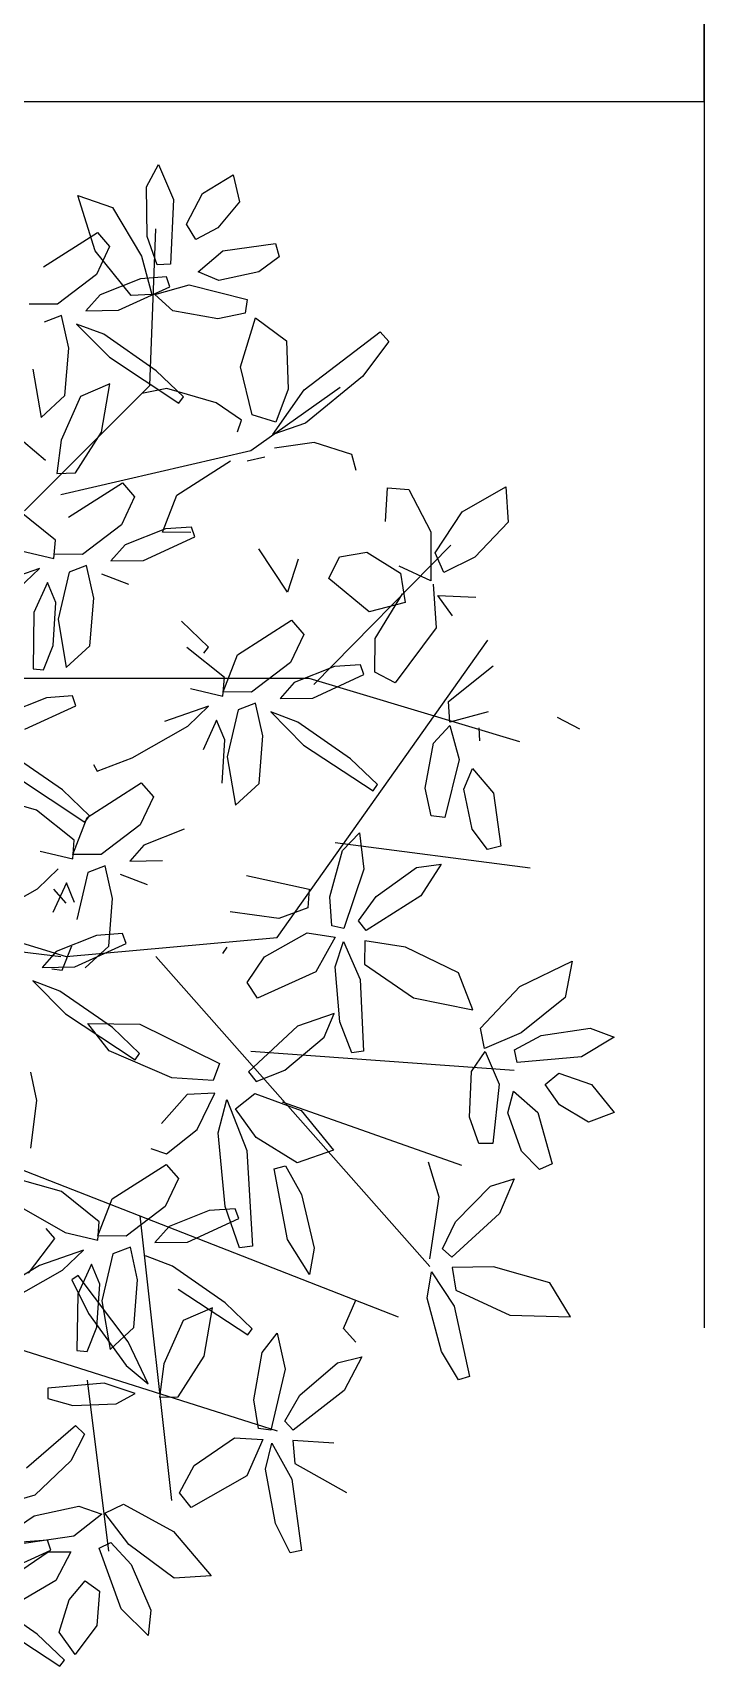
# Model space of a CAD drawing. Header units: inches. Extents: x -28 to 837, y -22 to 590.
# Drawn here: x 694.89 to 708.06, y 295.6 to 327.63 of the extents above; entities that cross this region are included whole.
import ezdxf

# ---------------------------------------------------------------- set-up
doc = ezdxf.new("R2010")
doc.units = ezdxf.units.IN
doc.header["$MEASUREMENT"] = 0

# ---------------------------------------------------------------- blocks, each defined once
blk = doc.blocks.new('tree')
at = {"color": 62}
for p, q in [((897.3, 1943.9), (931.2, 2006.9)), ((931.2, 2006.9), (973.6, 1908.2)), ((898.6, 1803.2), (897.3, 1943.9)), ((1055.3, 1925.3), (1142.5, 1977.6)), ((1142.5, 1977.6), (1160.1, 1901.6)), ((752.2, 1762.6), (702.5, 1919.5)), ((702.5, 1919.5), (801.1, 1885.7)), ((973.6, 1908.2), (964.9, 1725.2)), ((1010.4, 1838.2), (1055.3, 1925.3)), ((1160.1, 1901.6), (1099.2, 1827.7)), ((801.1, 1885.7), (883, 1747.9)), ((605.4, 1717.3), (758.1, 1814.8)), ((758.1, 1814.8), (792.6, 1774.9)), ((927.8, 1723.2), (898.6, 1803.2)), ((1037, 1795.5), (1010.4, 1838.2)), ((1099.2, 1827.7), (1037, 1795.5)), ((792.6, 1774.9), (755.3, 1695.6)), ((1043, 1704), (1112.7, 1763.4)), ((1112.7, 1763.4), (1262.4, 1783.8)), ((1262.4, 1783.8), (1272.6, 1746.1)), ((964.9, 1725.2), (927.8, 1723.2)), ((1272.6, 1746.1), (1214.8, 1703.2))]:
    blk.add_line(p, q, dxfattribs=at)
at = {"color": 44}
for p, q in [((906.7, 1382.2), (923.5, 1824.9)), ((551.8, 1027.4), (906.7, 1382.2)), ((655, 1073.2), (1191.9, 1198.5)), ((1370.9, 536.3), (1758.6, 930.1)), ((1266.5, -179.6), (1863, 661.6)), ((446.2, 554.2), (1356, 554.2)), ((1356, 554.2), (1952.5, 375.2)), ((1430.5, 88.9), (1982.4, 17.3)), ((-87, -3.5), (669.9, -233.3)), ((-129, -141), (655, -233.3)), ((669.9, -233.3), (1266.5, -179.6)), ((923.5, -233.3), (1699, -1110.2)), ((1191.9, -501.7), (1937.6, -555.4)), ((1281.4, -644.9), (1788.5, -823.9)), ((237.4, -716.5), (1609.5, -1253.4)), ((878.7, -967), (968.2, -1772.4)), ((252.3, -1253.4), (1266.5, -1575.5)), ((729.6, -1432.4), (789.2, -1915.6))]:
    blk.add_line(p, q, dxfattribs=at)
at = {"color": 64}
for p, q in [((853.5, 1636.4), (752.2, 1762.6)), ((883, 1747.9), (912, 1639.8)), ((755.3, 1695.6), (645, 1611.9)), ((879.9, 1684), (766.1, 1638.6)), ((953.4, 1689), (879.9, 1684)), ((921, 1639.7), (1017.9, 1666.5)), ((963.2, 1661.4), (953.4, 1689)), ((1017.9, 1666.5), (1181.6, 1625.5)), ((1101.6, 1679.4), (1043, 1704)), ((1214.8, 1703.2), (1101.6, 1679.4)), ((766.1, 1638.6), (725.6, 1593.2)), ((818.2, 1594.8), (963.2, 1661.4)), ((912, 1639.8), (853.5, 1636.4)), ((971.6, 1593.7), (921, 1639.7)), ((1181.6, 1625.5), (1176.5, 1586.8)), ((645, 1611.9), (565, 1612.4)), ((656.7, 1580.2), (607.4, 1561.4)), ((677, 1487.7), (656.7, 1580.2)), ((725.6, 1593.2), (818.2, 1594.8)), ((1098.8, 1570.4), (971.6, 1593.7)), ((1176.5, 1586.8), (1098.8, 1570.4)), ((1163.1, 1434.7), (1205.4, 1573.1)), ((1205.4, 1573.1), (1292.9, 1508.3)), ((776.1, 1526.8), (699.6, 1555.7)), ((699.6, 1555.7), (792.3, 1461.9)), ((924.9, 1423.3), (776.1, 1526.8)), ((1342.8, 1369.9), (1558.5, 1534.3)), ((1558.5, 1534.3), (1583, 1506.4)), ((666.3, 1353.3), (677, 1487.7)), ((1292.9, 1508.3), (1297.7, 1371.6)), ((1583, 1506.4), (1508.5, 1407.9)), ((792.3, 1461.9), (988.9, 1332.5)), ((1196.5, 1299), (1163.1, 1434.7)), ((576, 1428.6), (599.4, 1291.5)), ((793.9, 1386.8), (710.2, 1350.8)), ((770.3, 1249.7), (793.9, 1386.8)), ((1001.5, 1349.9), (924.9, 1423.3)), ((1508.5, 1407.9), (1347.4, 1275.2)), ((599.4, 1291.5), (666.3, 1353.3)), ((710.2, 1350.8), (655.4, 1227.6)), ((954.6, 1373.1), (883.7, 1359.7)), ((1094, 1332.8), (954.6, 1373.1)), ((988.9, 1332.5), (1001.5, 1349.9)), ((1191.9, 1198.5), (1445.4, 1377.5)), ((1254.7, 1243.4), (1342.8, 1369.9)), ((1297.7, 1371.6), (1262.9, 1278.3)), ((1166.2, 1283.8), (1094, 1332.8)), ((1262.9, 1278.3), (1196.5, 1299)), ((696.5, 1134.9), (770.3, 1249.7)), ((1155.1, 1250.5), (1166.2, 1283.8)), ((1347.4, 1275.2), (1254.7, 1243.4)), ((549, 1223.7), (611.4, 1171)), ((655.4, 1227.6), (643.8, 1133.5)), ((1371.9, 1220.6), (1259.3, 1204.8)), ((1477.8, 1187.2), (1371.9, 1220.6)), ((982.6, 1071.4), (1135.3, 1169)), ((1182.3, 1169), (1231.8, 1180.6)), ((1490.2, 1142), (1477.8, 1187.2)), ((643.8, 1133.5), (696.5, 1134.9)), ((676.3, 1009.5), (828.9, 1107.1)), ((863.5, 1067.2), (826.2, 987.9)), ((828.9, 1107.1), (863.5, 1067.2)), ((942.3, 966.6), (982.6, 1071.4)), ((1573.1, 997.7), (1578.6, 1092.8)), ((1578.6, 1092.8), (1639.3, 1087.9)), ((1639.3, 1087.9), (1701.5, 967.9)), ((1790.3, 1024.5), (1914.2, 1095.2)), ((1914.2, 1095.2), (1920.4, 995.4)), ((639.4, 944.9), (533, 1030.3)), ((1713.5, 908.6), (1790.3, 1024.5)), ((826.2, 987.9), (715.9, 904.1)), ((950.8, 976.3), (836.9, 930.9)), ((1024.3, 981.3), (950.8, 976.3)), ((1034.1, 953.6), (1024.3, 981.3)), ((1920.4, 995.4), (1825.8, 896.6)), ((635.1, 892.3), (639.4, 944.9)), ((836.9, 930.9), (796.5, 885.5)), ((889.1, 887), (1034.1, 953.6)), ((1022.2, 966), (942.3, 966.6)), ((542.8, 913.8), (635.1, 892.3)), ((715.9, 904.1), (635.9, 904.7)), ((796.5, 885.5), (889.1, 887)), ((1442.8, 897.2), (1520.8, 910.3)), ((594.5, 864.1), (470, 820.8)), ((535.5, 807.5), (594.5, 864.1)), ((678.3, 853.7), (646.9, 720.9)), ((727.5, 872.5), (678.3, 853.7)), ((747.9, 779.9), (727.5, 872.5)), ((846.9, 819), (770.5, 847.9)), ((617.2, 824.5), (578.8, 740.2)), ((640.8, 768.4), (617.2, 824.5)), ((578.8, 740.2), (576.5, 580.7)), ((632.8, 646.1), (640.8, 768.4)), ((737.2, 645.5), (747.9, 779.9)), ((646.9, 720.9), (670.3, 583.8)), ((605.7, 577.6), (632.8, 646.1)), ((670.3, 583.8), (737.2, 645.5)), ((576.5, 580.7), (605.7, 577.6)), ((614.1, 498.5), (500.3, 453.2)), ((552.5, 409.3), (697.4, 475.9)), ((687.7, 503.6), (614.1, 498.5)), ((697.4, 475.9), (687.7, 503.6)), ((856.4, 328.4), (1013.9, 418.3)), ((659.2, 237.8), (510.3, 341.3)), ((757.2, 290.9), (856.4, 328.4)), ((746.9, 309.7), (757.2, 290.9)), ((526.5, 276.4), (723.1, 147)), ((735.8, 164.4), (659.2, 237.8)), ((729.4, 160.2), (882.1, 257.8)), ((882.1, 257.8), (916.7, 217.9)), ((586.1, 181), (452.3, 218.9)), ((916.7, 217.9), (879.3, 138.6)), ((692.5, 95.6), (586.1, 181)), ((689, 55.4), (729.4, 160.2)), ((723.1, 147), (735.8, 164.4)), ((688.3, 43), (692.5, 95.6)), ((879.3, 138.6), (769, 54.8)), ((1003.9, 127), (890.1, 81.6)), ((596, 64.5), (688.3, 43)), ((769, 54.8), (689, 55.4)), ((890.1, 81.6), (849.7, 36.2)), ((588.7, -41.8), (647.6, 14.8)), ((731.4, 4.4), (700.1, -128.4)), ((780.7, 23.2), (731.4, 4.4)), ((801, -69.4), (780.7, 23.2)), ((849.7, 36.2), (942.3, 37.7)), ((431.2, -131.6), (588.7, -41.8)), ((670.4, -24.8), (631.9, -109.1)), ((634, -43), (668.6, -82.9)), ((693.9, -80.9), (670.4, -24.8)), ((900.1, -30.3), (823.7, -1.4)), ((790.3, -203.8), (801, -69.4)), ((755.9, -173.8), (642, -219.2)), ((829.4, -168.8), (755.9, -173.8)), ((839.2, -196.5), (829.4, -168.8)), ((642, -219.2), (601.6, -264.6)), ((658.8, -271.7), (685.9, -203.2)), ((694.2, -263.1), (839.2, -196.5)), ((723.4, -265.6), (790.3, -203.8)), ((601.6, -264.6), (694.2, -263.1)), ((629.6, -268.6), (658.8, -271.7)), ((652, -331.1), (575.6, -302.2)), ((575.6, -302.2), (668.3, -395.9)), ((569.1, -560.4), (586.2, -640.8)), ((586.2, -640.8), (569.3, -775.9)), ((657, -898.3), (523.1, -860.4)), ((550.1, -947.4), (666.9, -1014.8)), ((612.3, -1003.2), (636.7, -1031.1)), ((636.7, -1031.1), (562.2, -1129.5)), ((594, -1107.9), (392.6, -1229.7)), ((502, -1210.9), (659.5, -1121.1))]:
    blk.add_line(p, q, dxfattribs=at)
at = {"color": 66}
for p, q in [((1701.5, 967.9), (1701.3, 829)), ((1296, 797.2), (1214.9, 920)), ((1326.3, 890.3), (1296, 797.2)), ((1412.7, 835.7), (1442.8, 897.2)), ((1520.8, 910.3), (1615.6, 851.2)), ((1738.5, 852.8), (1713.5, 908.6)), ((1825.8, 896.6), (1738.5, 852.8)), ((1527.3, 742), (1412.7, 835.7)), ((1701.3, 829), (1611.8, 870.6)), ((1615.6, 851.2), (1628.9, 768.5)), ((1544.2, 666.4), (1621.2, 792.3)), ((1707.9, 819.6), (1716.9, 696.2)), ((1763.2, 730.2), (1721.3, 788.2)), ((1721.3, 788.2), (1828.6, 783.1)), ((1628.9, 768.5), (1527.3, 742)), ((1072.4, 642.1), (995.8, 715.5)), ((1154.7, 620.2), (1307.3, 717.8)), ((1307.3, 717.8), (1341.9, 677.9)), ((1716.9, 696.2), (1601, 541.1)), ((1341.9, 677.9), (1304.6, 598.6)), ((1543.6, 570.6), (1544.2, 666.4)), ((1117.7, 555.6), (1011.3, 641.1)), ((1059.8, 624.7), (1072.4, 642.1)), ((1114.3, 515.4), (1154.7, 620.2)), ((1113.5, 503.1), (1117.7, 555.6)), ((1304.6, 598.6), (1194.3, 514.8)), ((1429.2, 587), (1315.3, 541.6)), ((1367.5, 497.8), (1512.4, 564.3)), ((1502.7, 592), (1429.2, 587)), ((1512.4, 564.3), (1502.7, 592)), ((1601, 541.1), (1543.6, 570.6)), ((1751.9, 487.9), (1878.1, 589.2)), ((1021.2, 524.5), (1113.5, 503.1)), ((1194.3, 514.8), (1114.3, 515.4)), ((1315.3, 541.6), (1274.9, 496.2)), ((1072.8, 474.8), (948.3, 431.5)), ((1013.9, 418.3), (1072.8, 474.8)), ((1156.6, 464.4), (1125.3, 331.6)), ((1205.9, 483.2), (1156.6, 464.4)), ((1226.2, 390.7), (1205.9, 483.2)), ((1274.9, 496.2), (1367.5, 497.8)), ((1755.3, 429.4), (1751.9, 487.9)), ((1095.6, 435.2), (1057.1, 350.9)), ((1119.2, 379.2), (1095.6, 435.2)), ((1325.3, 429.8), (1248.9, 458.6)), ((1248.9, 458.6), (1341.6, 364.9)), ((1474.2, 326.2), (1325.3, 429.8)), ((1709.2, 369.8), (1755.2, 420.4)), ((1755.2, 420.4), (1782, 323.5)), ((1863.4, 458.4), (1755.3, 429.4)), ((2059.4, 444), (2122.3, 410.2)), ((1111.2, 256.9), (1119.2, 379.2)), ((1215.6, 256.2), (1226.2, 390.7)), ((1685.9, 242.6), (1709.2, 369.8)), ((1840.7, 376.5), (1838.7, 413.6)), ((1125.3, 331.6), (1148.7, 194.5)), ((1341.6, 364.9), (1538.2, 235.5)), ((1550.8, 252.9), (1474.2, 326.2)), ((1782, 323.5), (1741, 159.8)), ((1794.9, 239.8), (1819.5, 298.4)), ((1819.5, 298.4), (1878.9, 228.7)), ((1148.7, 194.5), (1215.6, 256.2)), ((1538.2, 235.5), (1550.8, 252.9)), ((1702.2, 164.9), (1685.9, 242.6)), ((1818.7, 126.6), (1794.9, 239.8)), ((1741, 159.8), (1702.2, 164.9)), ((1112.9, -224.6), (1125.5, -207.2)), ((800.9, -434.6), (652, -331.1)), ((668.3, -395.9), (864.9, -525.4)), ((791.8, -500.7), (731.4, -423.5)), ((731.4, -423.5), (878.6, -424.8)), ((877.5, -508), (800.9, -434.6)), ((878.6, -424.8), (1103.4, -536.5)), ((968.9, -576.7), (791.8, -500.7)), ((864.9, -525.4), (877.5, -508)), ((1103.4, -536.5), (1085.5, -584.1)), ((1085.5, -584.1), (968.9, -576.7)), ((1012.4, -623.8), (939.6, -705.5)), ((1090.2, -620.5), (1012.4, -623.8)), ((1040.5, -722.7), (1090.2, -620.5)), ((1099.5, -732.8), (1124.8, -638.2)), ((953.7, -792), (1040.5, -722.7)), ((1119.8, -940.5), (1099.5, -732.8)), ((909.3, -777.1), (953.7, -792)), ((800.3, -919.1), (953, -821.5)), ((953, -821.5), (987.5, -861.4)), ((987.5, -861.4), (950.2, -940.7)), ((763.4, -983.7), (657, -898.3)), ((759.9, -1023.9), (800.3, -919.1)), ((950.2, -940.7), (839.9, -1024.5)), ((1074.8, -952.3), (961, -997.7)), ((1148.3, -947.3), (1074.8, -952.3)), ((1158.1, -975), (1148.3, -947.3)), ((666.9, -1014.8), (759.2, -1036.3)), ((759.2, -1036.3), (763.4, -983.7)), ((961, -997.7), (920.5, -1043.1)), ((839.9, -1024.5), (759.9, -1023.9)), ((851.6, -1056.1), (802.3, -1075)), ((871.9, -1148.7), (851.6, -1056.1)), ((718.5, -1064.5), (594, -1107.9)), ((659.5, -1121.1), (718.5, -1064.5)), ((741.2, -1104.2), (702.8, -1188.4)), ((764.8, -1160.2), (741.2, -1104.2)), ((802.3, -1075), (770.9, -1207.7)), ((703.4, -1136.2), (685.7, -1148.4)), ((685.7, -1148.4), (733.5, -1243.1)), ((845.7, -1323.6), (703.4, -1136.2)), ((861.2, -1283.1), (871.9, -1148.7)), ((702.8, -1188.4), (700.5, -1347.9)), ((756.8, -1282.5), (764.8, -1160.2)), ((733.5, -1243.1), (839.5, -1390.2)), ((770.9, -1207.7), (794.3, -1344.9)), ((729.7, -1351), (756.8, -1282.5)), ((794.3, -1344.9), (861.2, -1283.1)), ((901.9, -1442.9), (845.7, -1323.6)), ((700.5, -1347.9), (729.7, -1351)), ((945.9, -1386.3), (934.3, -1480.3)), ((839.5, -1390.2), (901.9, -1442.9)), ((777.1, -1440.3), (618.2, -1454.9)), ((618.2, -1454.9), (618.2, -1484.2)), ((864.9, -1469.7), (777.1, -1440.3)), ((811.7, -1499), (864.9, -1469.7)), ((618.2, -1484.2), (689.2, -1504)), ((689.2, -1504), (811.7, -1499)), ((557.9, -1680), (696.6, -1560.5)), ((696.6, -1560.5), (722, -1584.8)), ((722, -1584.8), (682.7, -1660)), ((682.7, -1660), (581.3, -1757.4)), ((581.3, -1757.4), (513.6, -1777.1)), ((579.8, -1815.7), (706.2, -1788.4)), ((706.2, -1788.4), (770.6, -1811.5)), ((778.9, -1808.1), (831.7, -1782.5))]:
    blk.add_line(p, q, dxfattribs=at)
at = {"color": 68}
for p, q in [((1878.9, 228.7), (1899.3, 79)), ((1452, 66.7), (1499.5, 116.5)), ((1499.5, 116.5), (1512, 13.5)), ((1861.6, 68.8), (1818.7, 126.6)), ((1415.9, -64.5), (1452, 66.7)), ((1899.3, 79), (1861.6, 68.8)), ((1512, 13.5), (1455.6, -154.4)), ((1546.9, -63.8), (1661.3, 18)), ((1661.3, 18), (1731.1, 27.9)), ((1731.1, 27.9), (1673.3, -61.9)), ((1180.5, -4.6), (1357.4, -43.4)), ((1357.4, -43.4), (1353.7, -96.1)), ((1421.3, -146.6), (1415.9, -64.5)), ((1497.3, -132.5), (1546.9, -63.8)), ((1673.3, -61.9), (1518.9, -160.3)), ((1271.3, -125.8), (1134, -107.2)), ((1353.7, -96.1), (1271.3, -125.8)), ((1518.9, -160.3), (1497.3, -132.5)), ((1230.6, -234), (1351.8, -166.9)), ((1351.8, -166.9), (1430.9, -179)), ((1430.9, -179), (1375.9, -276.9)), ((1455.6, -154.4), (1421.3, -146.6)), ((1430.5, -262.9), (1455, -191.3)), ((1455, -191.3), (1501.9, -298.4)), ((1514.8, -189.4), (1514.3, -254.7)), ((1630.3, -207.3), (1514.8, -189.4)), ((1779.9, -279.7), (1630.3, -207.3)), ((1182.3, -307.1), (1230.6, -234)), ((1375.9, -276.9), (1210.8, -351.6)), ((1444.5, -418.6), (1430.5, -262.9)), ((1514.3, -254.7), (1652.7, -350.1)), ((1953.2, -318), (2101.7, -247)), ((2101.7, -247), (2081.9, -349.4)), ((1210.8, -351.6), (1182.3, -307.1)), ((1501.9, -298.4), (1510.9, -501.6)), ((1820.7, -384.4), (1779.9, -279.7)), ((1842.2, -435.8), (1953.2, -318)), ((1652.7, -350.1), (1820.7, -384.4)), ((2081.9, -349.4), (1956.8, -449.6)), ((1428.2, -395), (1324.4, -430.7)), ((1399.8, -461.4), (1428.2, -395)), ((1324.4, -430.7), (1186.2, -559.4)), ((1288.7, -554.6), (1399.8, -461.4)), ((1478, -505.7), (1444.5, -418.6)), ((1853.8, -493.3), (1842.2, -435.8)), ((1956.8, -449.6), (1853.8, -493.3)), ((1938.6, -497.4), (2013.8, -457.3)), ((2013.8, -457.3), (2152.9, -436.6)), ((2219.9, -461.4), (2128.1, -517.1)), ((2152.9, -436.6), (2219.9, -461.4)), ((1510.9, -501.6), (1478, -505.7)), ((1816.4, -558.7), (1854.9, -502.2)), ((1854.9, -502.2), (1894.9, -594.5)), ((1945.7, -533.8), (1938.6, -497.4)), ((1207.7, -587.3), (1288.7, -554.6)), ((2128.1, -517.1), (1945.7, -533.8)), ((1186.2, -559.4), (1207.7, -587.3)), ((1811, -688), (1816.4, -558.7)), ((1894.9, -594.5), (1877, -762.3)), ((2025.4, -595.5), (2064, -563.3)), ((2065.8, -652.7), (2025.4, -595.5)), ((2064, -563.3), (2156.4, -595.6)), ((2156.4, -595.6), (2220.2, -674.7)), ((1124.8, -638.2), (1180.7, -781.9)), ((1149.2, -664.5), (1203.4, -620.8)), ((1203.4, -620.8), (1334.7, -668.8)), ((1919.3, -675.6), (1935.5, -614.1)), ((1935.5, -614.1), (2004, -674.9)), ((1207.2, -745.4), (1149.2, -664.5)), ((1334.7, -668.8), (1426, -781.1)), ((1837.9, -762.6), (1811, -688)), ((1958.6, -784.4), (1919.3, -675.6)), ((2004, -674.9), (2045, -820.3)), ((2147.5, -702.6), (2065.8, -652.7)), ((2220.2, -674.7), (2147.5, -702.6)), ((1180.7, -781.9), (1196.8, -1052.6)), ((1323.4, -817.6), (1207.2, -745.4)), ((1426, -781.1), (1323.4, -817.6)), ((1877, -762.3), (1837.9, -762.6)), ((2009.1, -835.7), (1958.6, -784.4)), ((1258.2, -834.3), (1290.2, -825.4)), ((1290.2, -825.4), (1335.8, -906.8)), ((1694.3, -814.4), (1724.2, -913.7)), ((2045, -820.3), (2009.1, -835.7)), ((1296.2, -1034), (1258.2, -834.3)), ((1870.6, -883.7), (1937.7, -862.1)), ((1937.7, -862.1), (1896.1, -960.4)), ((1335.8, -906.8), (1372, -1059)), ((1724.2, -913.7), (1697.4, -1088.8)), ((1771.9, -983.9), (1870.6, -883.7)), ((1160, -1057.3), (1119.8, -940.5)), ((1896.1, -960.4), (1760.8, -1083.7)), ((1013.1, -1041.6), (1158.1, -975)), ((1734.7, -1060.1), (1771.9, -983.9)), ((920.5, -1043.1), (1013.1, -1041.6)), ((1196.8, -1052.6), (1160, -1057.3)), ((1358, -1133.3), (1296.2, -1034)), ((1372, -1059), (1358, -1133.3)), ((1760.8, -1083.7), (1734.7, -1060.1)), ((970.9, -1109.6), (894.5, -1080.7)), ((1119.8, -1213.1), (970.9, -1109.6)), ((1691.3, -1200), (1703.1, -1125.3)), ((1703.1, -1125.3), (1767.7, -1222.8)), ((1878.5, -1111.1), (1761.7, -1113.2)), ((1761.7, -1113.2), (1772.4, -1177.5)), ((2038.3, -1156.8), (1878.5, -1111.1)), ((987.2, -1174.5), (1183.8, -1303.9)), ((1731.7, -1351), (1691.3, -1200)), ((1772.4, -1177.5), (1925.1, -1247.9)), ((2096.5, -1253), (2038.3, -1156.8)), ((1084.3, -1227.1), (1000.7, -1263.1)), ((1060.8, -1364.2), (1084.3, -1227.1)), ((1196.4, -1286.5), (1119.8, -1213.1)), ((1454.3, -1286), (1489.4, -1205.7)), ((1767.7, -1222.8), (1811.3, -1421.4)), ((1925.1, -1247.9), (2096.5, -1253)), ((1000.7, -1263.1), (945.9, -1386.3)), ((1183.8, -1303.9), (1196.4, -1286.5)), ((1489.9, -1325), (1454.3, -1286)), ((1224.7, -1353.5), (1267.3, -1299.6)), ((1267.3, -1299.6), (1289.3, -1400.9)), ((987, -1479), (1060.8, -1364.2)), ((1200.8, -1487.5), (1224.7, -1353.5)), ((1331.3, -1474.7), (1437.6, -1382.7)), ((1437.6, -1382.7), (1506.2, -1366.4)), ((1506.2, -1366.4), (1456.9, -1461.1)), ((1779.5, -1431.1), (1731.7, -1351)), ((1289.3, -1400.9), (1248.7, -1573.4)), ((1811.3, -1421.4), (1779.5, -1431.1)), ((934.3, -1480.3), (987, -1479)), ((1288.2, -1547.7), (1331.3, -1474.7)), ((1456.9, -1461.1), (1312.3, -1573.3)), ((1213.8, -1568.7), (1200.8, -1487.5)), ((1248.7, -1573.4), (1213.8, -1568.7)), ((1312.3, -1573.3), (1288.2, -1547.7)), ((1032.1, -1673.4), (1146.5, -1595.4)), ((1146.5, -1595.4), (1226.4, -1600.1)), ((1226.4, -1600.1), (1180.6, -1702.7)), ((1233.8, -1683.7), (1251.5, -1610.2)), ((1251.5, -1610.2), (1308.1, -1712.5)), ((1427.5, -1609.9), (1310.9, -1602.8)), ((1310.9, -1602.8), (1316.4, -1667.8)), ((990.7, -1750.7), (1032.1, -1673.4)), ((1180.6, -1702.7), (1023.2, -1792.3)), ((1262.1, -1837.5), (1233.8, -1683.7)), ((1316.4, -1667.8), (1463.1, -1750)), ((1023.2, -1792.3), (990.7, -1750.7)), ((1308.1, -1712.5), (1335.9, -1913.9)), ((831.7, -1782.5), (973.7, -1860.1)), ((514.3, -1860.6), (579.8, -1815.7)), ((770.6, -1811.5), (691.4, -1873.4)), ((847.2, -1896.7), (778.9, -1808.1)), ((1303.4, -1921.1), (1262.1, -1837.5)), ((691.4, -1873.4), (524.5, -1898.4)), ((616.8, -1885.1), (543.3, -1890.1)), ((626.6, -1912.8), (616.8, -1885.1)), ((762.9, -1907.2), (796.4, -1891.2)), ((796.4, -1891.2), (854.1, -1953.8)), ((973.7, -1860.1), (1079.8, -1985.9)), ((481.6, -1979.4), (626.6, -1912.8)), ((523.6, -1982.9), (619, -1917.4)), ((619, -1917.4), (682.7, -1917.7)), ((682.7, -1917.7), (641.1, -1999.3)), ((825.1, -2079.5), (762.9, -1907.2)), ((975.7, -1992.6), (847.2, -1896.7)), ((1335.9, -1913.9), (1303.4, -1921.1)), ((854.1, -1953.8), (909.2, -2083.2)), ((1079.8, -1985.9), (975.7, -1992.6)), ((641.1, -1999.3), (510.7, -2075.6)), ((678.2, -2053.5), (723.3, -1999.9)), ((723.3, -1999.9), (764.2, -2029.1)), ((764.2, -2029.1), (756.2, -2126.7)), ((588.3, -2150.9), (439.4, -2047.4)), ((650.4, -2145.1), (678.2, -2053.5)), ((902.1, -2154.4), (825.1, -2079.5)), ((455.7, -2112.2), (652.3, -2241.7)), ((909.2, -2083.2), (902.1, -2154.4)), ((664.9, -2224.3), (588.3, -2150.9)), ((695.7, -2208.5), (650.4, -2145.1)), ((756.2, -2126.7), (695.7, -2208.5)), ((652.3, -2241.7), (664.9, -2224.3))]:
    blk.add_line(p, q, dxfattribs=at)
blk = doc.blocks.new('trree')
blk.add_blockref('tree', (168.2, 139.5))
blk = doc.blocks.new('Garden')
blk.add_line((2812.82004, 473.36411), (2812.82004, -26.32498))
at = {"xscale": 0.02, "yscale": 0.02, "zscale": 0.2}
blk.add_blockref('trree', (2759.94852, -3.44057), dxfattribs=at)

msp = doc.modelspace()

# ---------------------------------------------------------------- linework, layer by layer
at = {"color": 5}
msp.add_lwpolyline([(708.057, 466.826), (694.359, 466.826), (694.359, 326.284), (708.057, 326.284)], close=True, dxfattribs=at)

# ---------------------------------------------------------------- block references
at = {"xscale": 0.3465639121819872, "yscale": 0.3465639121819872, "zscale": 0.6931278243639744}
msp.add_blockref('Garden', (-266.765, 311.36), dxfattribs=at)

doc.saveas('drawing.dxf')
